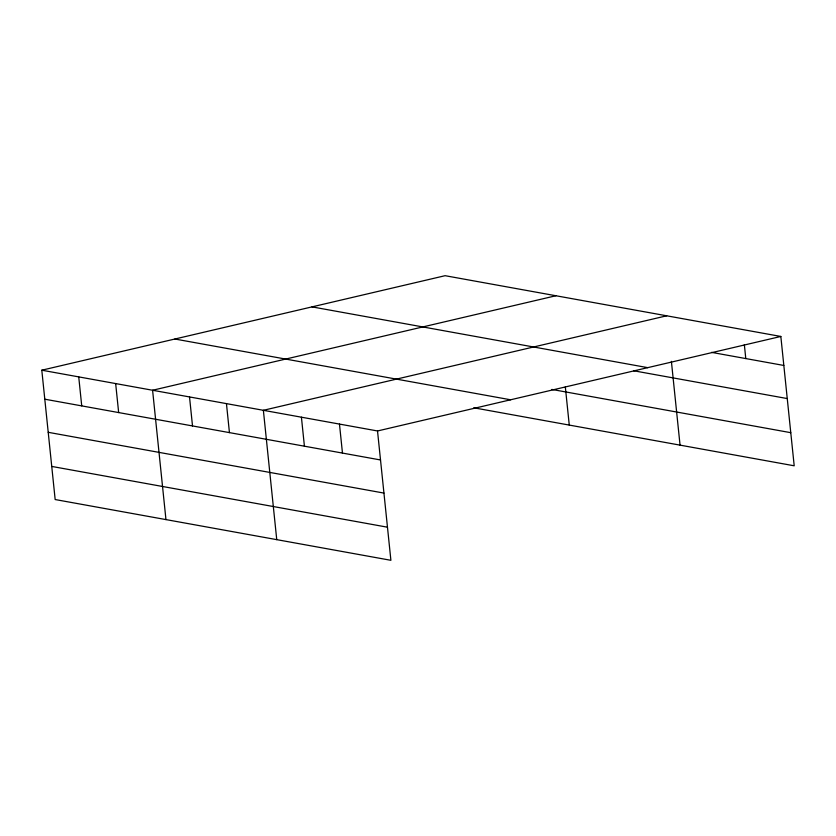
<?xml version="1.0" encoding="UTF-8"?>
<svg xmlns="http://www.w3.org/2000/svg" width="836" height="836" viewBox="0 0 836 836"><rect width="100%" height="100%" fill="white"/><g stroke="black" fill="none" stroke-linecap="round" stroke-linejoin="round"><path stroke-width="1.25" d="M41.8 370.202L377.517 430.968L390.893 560.308L55.166 499.541L41.8 370.202L445.107 275.692L780.834 336.459L794.2 465.798L473.761 407.79M555.898 295.745L152.591 390.255L165.956 519.595M666.689 315.799L263.371 410.309L276.747 539.648M377.517 430.968L780.834 336.459M711.54 352.364L783.834 365.457M312.016 306.875L647.743 367.652M633.636 370.756L787.251 398.563M551.833 389.43L790.783 432.682M174.891 339.019L510.618 399.786M44.799 399.2L380.516 459.967M48.216 432.316L383.943 493.083M51.748 466.425L387.465 527.202M744.353 344.693L745.785 358.571M671.392 361.351L680.055 445.139M565.324 386.911L569.264 425.085M339.468 424.082L342.467 453.081M301.42 417.195L304.419 446.194M226.451 403.631L229.44 432.62M189.521 396.943L192.51 425.942M115.661 383.578L118.66 412.566M78.73 376.89L81.729 405.888"/></g></svg>
